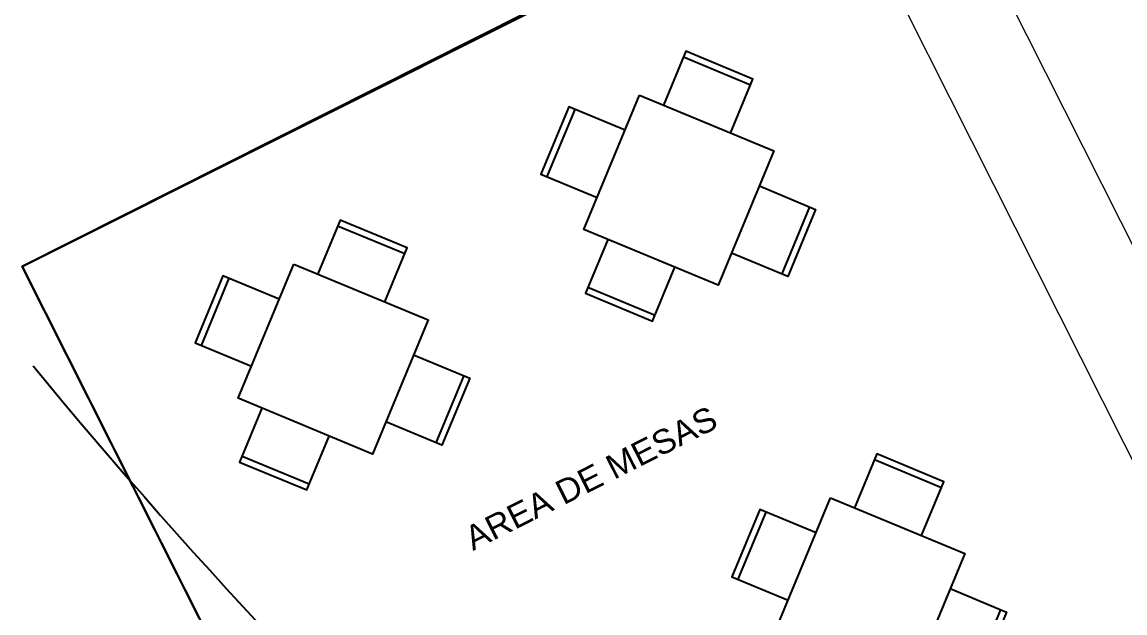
# Model space of a CAD drawing. Header units: millimetres. Extents: x 460 to 723, y 360 to 962.
# Drawn here: x 600.9 to 611.21, y 469.98 to 475.51 of the extents above; entities that cross this region are included whole.
import ezdxf

# ---------------------------------------------------------------- set-up
doc = ezdxf.new("R2010")
doc.units = ezdxf.units.MM
for name, color, linetype in [('0_RETIROS', 84, 'Continuous'), ('5', 5, 'Continuous'), ('A_Muebles', 2, 'Continuous'), ('A_Texto Ambientes', 3, 'Continuous')]:
    doc.layers.add(name, color=color, linetype=linetype)
doc.layers.add('MUEBLES', color=251, linetype='Continuous', lineweight=13)
doc.styles.add('Arial', font='arial.ttf', dxfattribs={"width": 1.2})

# ---------------------------------------------------------------- blocks, each defined once
blk = doc.blocks.new('MESA')
at = {"layer": 'A_Muebles'}
for p, q in [((0.4057, 0.7143), (-0.0391, 0.783)), ((-0.6451, 0.3736), (-0.7138, -0.0711)), ((0.8105, -0.3068), (0.8792, 0.1379)), ((0.1651, -0.8416), (-0.2797, -0.7729))]:
    blk.add_line(p, q, dxfattribs=at)
for points in [[(0.3541, 0.381), (0.4118, 0.7538), (-0.033, 0.8225), (-0.0906, 0.4498)], [(-0.3276, 0.3245), (-0.6846, 0.3797), (-0.7534, -0.065), (-0.3964, -0.1202)], [(0.493, -0.2577), (0.85, -0.3129), (0.9188, 0.1318), (0.5618, 0.187)], [(0.2166, -0.5084), (0.1589, -0.8812), (-0.2858, -0.8124), (-0.2281, -0.4396)]]:
    blk.add_lwpolyline(points, dxfattribs=at)
at = {"layer": 'A_Muebles', "elevation": 0}
blk.add_lwpolyline([(0.5862, 0.3451), (0.4487, -0.5443), (-0.4407, -0.4068), (-0.3032, 0.4827), (0.5862, 0.3451)], dxfattribs=at)

msp = doc.modelspace()

# ---------------------------------------------------------------- linework, layer by layer
at = {"layer": '0_RETIROS', "color": 250, "ltscale": 0.05, "elevation": -8.17}
msp.add_lwpolyline([(601.005, 472.292, 0.066163), (611.727, 462.327), (632.721, 448.139)], format="xyb", dxfattribs=at)
at = {"layer": '5', "color": 210, "linetype": 'Continuous', "elevation": -8.17}
msp.add_lwpolyline([(608.554, 458.032), (600.902, 473.223), (605.893, 475.724), (602.728, 482.039), (602.665, 491.961), (610.45, 495.882), (609.675, 497.42), (613.787, 499.492), (615.623, 495.847), (614.59, 495.327), (616.315, 491.902), (617.348, 492.423), (625.192, 476.857), (617.784, 473.106), (621.971, 464.79)], close=True, dxfattribs=at)
at = {"layer": '5', "elevation": -8.17}
msp.add_lwpolyline([(606.09, 475.836), (600.902, 473.223)], dxfattribs=at)
at = {"layer": '5', "linetype": 'Continuous', "elevation": -8.17}
msp.add_lwpolyline([(600.902, 473.223), (605.032, 465.023)], dxfattribs=at)
at = {"layer": 'MUEBLES', "elevation": -8.17}
for points in [[(608.555, 476.824), (611.814, 470.352)], [(609.771, 476.422), (612.216, 471.569)]]:
    msp.add_lwpolyline(points, dxfattribs=at)

# ---------------------------------------------------------------- block references
at = {"layer": '5', "linetype": 'Continuous', "xscale": 1.509708263131599, "yscale": 1.509708263131599, "zscale": 1.509708263131599, "rotation": 76.25153400018958}
for p in [(606.97, 473.839, -8.17), (603.738, 472.261, -8.17), (608.755, 470.075, -8.17)]:
    msp.add_blockref('MESA', p, dxfattribs=at)

# ---------------------------------------------------------------- texts
at = {"layer": 'A_Texto Ambientes', "style": 'Arial'}
msp.add_text('AREA DE MESAS', height=0.22646, rotation=26.7351, dxfattribs=at).set_placement((605.116, 470.562, -8.17))

doc.saveas('drawing.dxf')
